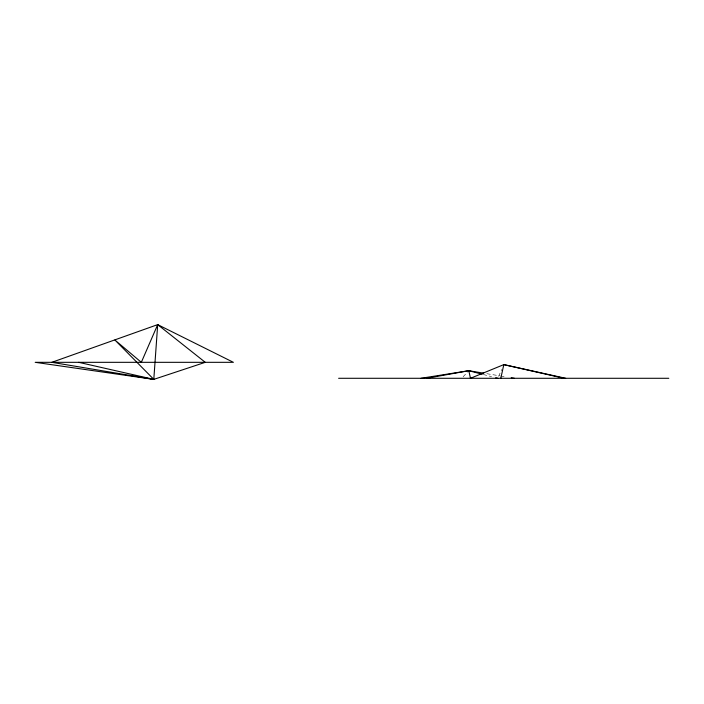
<?xml version="1.0" encoding="UTF-8"?>
<svg xmlns="http://www.w3.org/2000/svg" width="704" height="704" viewBox="0 0 704 704"><rect width="100%" height="100%" fill="white"/><g stroke="black" fill="none" stroke-linecap="round" stroke-linejoin="round"><path stroke-width="0.53" stroke-dasharray="3.52 2.64" d="M498.661 376.332L501.67 369.503M463.118 376.772L467.386 372.222M486.834 373.701L499.567 375.813M500.623 375.989L504.865 376.702M483.305 374.493L491.586 376.658"/><path stroke-width="1.06" d="M157.696 324.623L153.798 379.377L35.2 362.322L233.394 362.322L157.696 324.623L51.823 362.322L153.798 379.377L205.26 362.322L157.696 324.623L141.328 362.322L114.91 340.023L153.798 379.377L78.672 362.322M500.808 378.286L503.818 364.619L565.655 378.286M426.677 378.286L468.802 370.709L483.657 373.173M420.992 378.286L468.802 370.709L482.266 374.229M338.624 378.286L668.8 378.286M511.236 377.758L514.413 378.286M563.992 378.286L503.818 364.619L470.466 378.286L468.802 370.709M495.73 377.74L497.798 378.286"/></g></svg>
